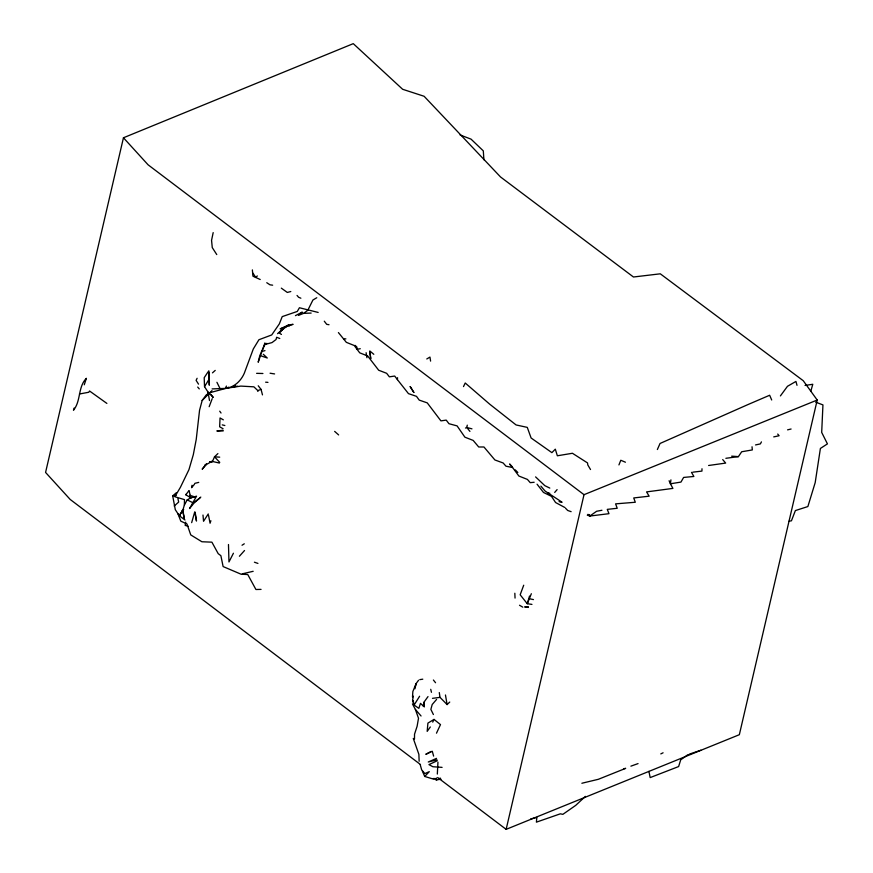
<?xml version="1.0" encoding="UTF-8"?>
<svg xmlns="http://www.w3.org/2000/svg" width="873" height="873" viewBox="0 0 873 873"><rect width="100%" height="100%" fill="white"/><g stroke="black" fill="none" stroke-linecap="round" stroke-linejoin="round"><path stroke-width="1.31" d="M414.489 739.082L414.533 734.204L417.119 726.249L418.505 718.25L415.373 709.422L412.438 703.922M208.887 372.094L209.291 385.2L208.789 370.774M701.99 468.757L701.947 471.093L692.802 472.173M252.373 269.899L252.941 276.195L260.209 279.513M185.011 520.013L179.292 515.714L182.817 510.214L184.367 505.085L184.498 499.629L174.829 496.726L180.384 487.363L188.961 469.619L193.304 454.713L196.229 439.446L199.557 410.234L202.165 400.478L206.29 394.88L209.891 392.686L225.55 388.485C234.259 387.23 240.817 381.152 244.287 373.273L253.301 348.971L258.932 339.728L271.71 334.948L279.338 323.905L282.219 316.615L297.278 311.443L299.428 307.743L318.165 312.436M419.149 761.267L418.876 754.348L413.278 738.427M534.156 482.267L530.238 482.66L527.423 479.419L518.878 476.036L512.571 467.524L505.98 466.204L503.154 462.985L494.904 459.962L483.948 446.987L478.71 446.987L473.166 440.407L464.905 437.187L457.092 425.893L448.962 423.711L446.223 420.109L440.92 420.873L427.257 402.879L419.215 400.096L416.508 396.353L408.466 393.636L397.422 379.635L397.542 377.703M412.503 697.003L412.853 691.536L416.083 683.624L418.549 680.263M437.329 774.067L437.951 762.162M670.933 479.866L670.409 483.784L672.908 488.4L646.566 491.903L649.141 496.18L633.733 497.948L635.293 502.259L615.596 503.863L617.222 508.272L607.27 509.374L608.972 513.684L589.832 516.041L587.278 515.168M185.72 522.141L185.174 525.382L188.361 526.419M191.995 485.257L191.591 487.691L194.537 484.199M412.656 699.72L413.387 696.185M467.273 425.151L466.782 427.475L469.936 431.404M414.959 688.786L416.083 683.624L415.493 685.621M84.266 384.797L86.383 378.315C77.762 386.914 81.124 401.034 73.474 410.223L74.15 408.051M437.657 777.527L506.144 829.35L739.344 734.706L817.215 400.041L803.247 380.715L660.304 273.816L633.46 277.003L500.535 176.968L424.103 96.27L402.649 89.286L353.27 43.65L123.453 137.77L45.571 472.435L70.2 499.465L420.47 764.519M506.144 829.35L584.015 494.685L817.215 400.041M259.554 356.621L258.19 362.23L264.901 342.936L264.901 344.508L259.827 355.497L267.269 358.006L263.308 354.285M424.169 702.11L424.343 706.901L423.23 705.951L424.158 701.947L428.01 696.599M244.527 550.525L239.398 556.243M191.667 522.643L194.734 511.894L196.49 521.05L195.192 512.342M810.766 391.377L812.785 384.273L805.048 385.451M529.507 596.084L527.281 603.723L531.952 604.4M210.884 520.745L210.066 523.233L208.516 515.266M531.341 593.727L527.281 603.723L520.155 594.786L523.713 585.216M213.176 232.611L211.561 240.348L212.27 247.594L216.755 254.567M209.16 406.698L212.215 398.645M618.935 464.916L620.801 460.267L625.428 462.21M657.369 449.519L660.043 443.473L747.735 404.668L769.648 395.251L771.699 399.987M212.095 388.921L225.343 388.387L226.434 386.073M197.112 378.282L196.109 380.377L198.531 384.153M463.498 386.597L465.222 383.007L489.655 404.134L516.096 424.955L527.281 427.377L531.1 437.984L551.889 452.64L555.315 449.169L557.356 455.782L572.437 453.273L587.529 462.93L587.802 464.949L590.519 469.532M432.735 722.124L434.034 719.407L440.483 724.601L436.489 733.178M233.429 553.231L228.966 561.939L228.475 544.512M761.442 441.891L760.361 443.91L755.549 444.935M184.367 505.085L187.182 499.891L190.838 497.817L196.534 496.18L189.55 508.544L193.85 503.274L200.812 497.075M210.971 394.476L213.252 397.422L208.003 392.053L204.522 386.663L209.378 378.718M419.618 696.25L414.086 705.057L418.844 708.352L420.48 703.354L423.23 705.951M182.566 510.498L184.378 518.715L182.817 510.214L179.292 515.714L175.309 509.712L172.69 495.864L176.401 492.688M208.254 513.935L203.551 521.279L202.983 515.048M208.134 371.756L204.206 377.693L204.522 386.663M725.867 458.303L738.405 456.623L741.679 451.756L752.319 449.933L752.035 446.769M194.646 496.792L190.838 497.817L185.84 494.795L186.418 493.965M430.324 726.969L427.181 731.367L427.912 723.095L434.034 719.407M780.407 395.916L787.479 386.292L795.936 381.446L797.005 385.32M205.581 464.949L202.176 469.216L206.454 464.218M554.693 492.427L557.105 489.622M436.587 699.426L432.2 704.522L430.869 709.378L433.39 714.529M202.165 400.478L211.975 390.613M283.398 328.586L279.349 333.126L281.455 334.435M185.84 494.795L188.972 490.593M422.412 771.154L424.725 776.457L429.298 771.656L424.845 773.565L421.67 769.899L420.208 764.65M217.901 453.6L214.518 456.819L212.674 460.999L204.828 465.385L206.497 463.803M439.283 692.562L440.014 697.385L447.107 704.566L449.748 702.045M257.317 275.944L255.724 277.45L253.006 273.205M585.412 796.372L575.733 805.353L562.867 814.345L560.346 813.822L536.404 822.159L536.84 817.423L530.729 818.939M181.824 511.174L183.679 509.461M277.549 333.693L283.256 328.543M212.466 372.858L215.227 370.403M174.207 506.013L178.681 502.062L177.939 498.69M281.313 330.54L288.581 324.963L289.225 325.88M295.445 315.633L302.298 312.098L298.435 315.415L303.651 313.342L307.798 310.297L312.927 300.006L316.768 297.737M688.066 754.567L680.7 759.837L678.627 766.559L650.178 777.592L648.912 771.361M587.966 514.317L589.832 516.041L596.608 511.272L601.944 510.269M199.797 498.156L193.14 502.837L187.182 499.891M242.028 545.243L244.287 543.803M426.777 358.967L429.953 357.079L430.596 361.106M266.876 343.34L264.901 344.508L272.016 342.587L276.043 339.521L276.643 337.273L279.775 338.484M431.087 751.478L425.806 754.316L432.288 751.271L433.619 756.116M660.796 753.901L663.087 752.799M288.581 324.963L280.124 328.892L293.099 324.32L289.716 324.8M437.242 760.765L428.938 764.606L432.888 766.734L442.087 767.367M465.484 428.054L466.782 427.475L471.966 428.85M436.533 758.375L428.272 761.998L437.002 759.816M225.889 388.354L240.784 386.095L253.879 386.826L257.808 390.58L261.06 389.402L262.478 394.88M630.895 766.156L638.054 763.602M225.343 388.387L228.813 387.176M689.343 754.13L700.877 750.213M235.492 385.746L231.705 387.023L237.489 386.226M438.748 778.661L440.516 778.17M290.796 291.527L287.315 292.444L281.324 288.145M261.431 351.557L264.977 350.64M194.875 483.336L198.749 482.387M787.566 429.854L791.091 429.014M242.312 573.834L253.17 571.302M209.695 461.904L212.084 461.381L219.418 463.05M773.729 436.893L779.109 435.747L777.712 434.045M623.737 768.72L625.668 768.349L598.332 779.305L581.865 783.256M79.487 393.985L88.817 392.25L89.537 390.995L106.877 403.413M360.276 348.731L356.992 349.244L354.285 345.533L346.341 342.336L338.408 332.569M419.782 679.63L422.794 679.183M708.603 465.495L725.67 463.083L722.702 459.58M789.148 521.126L791.429 520.832L795.379 510.574L807.874 506.547L815.196 482.594L820.402 448.449L827.429 443.877L821.689 432.419L822.944 404.908L815.644 402.137M432.495 698.335L440.014 697.385M222.899 430.236L216.853 430.967L223.215 430.935M172.69 495.864L176.073 495.46M441.018 779.273L437.002 779.753L434.798 778.4M209.76 462.09L212.292 461.948M528.438 606.768L524.684 606.931L528.143 607.422M303.651 313.342L311.148 313.069M261.049 589.384L255.92 589.504L247.757 574.532L241.101 574.216L223.117 566.566L220.88 555.697L218.195 553.646L211.899 542.166L201.892 541.751L190.751 534.909L186.964 523.964L180.82 521.17L178.027 514.001L180.329 515.223M343.569 338.888L345.883 338.877M256.618 373.338L262.915 373.502M549.783 493.234L547.535 493.158L549.652 494.369M219.712 457.157L214.518 456.819L219.767 462.395M731.661 456.153L738.405 456.623M265.643 382.188L267.956 382.385M272.649 285.187L269.964 284.805L266.756 282.71M270.073 373.229L274.591 373.928M329.001 324.712L326.709 324.341L324.287 321.188M528.994 598.649L533.468 599.598M222.255 424.878L224.852 425.511M193.446 496.431L189.834 495.329L190.838 497.817L189.157 491.106M424.725 776.457L433.335 779.076M559.069 501.571L561.306 502.313M254.414 562.201L257.928 563.412M571.128 511.676L567.69 510.465L565.529 508.228M562.125 502.248L545.014 490.997L540.9 486.13M460.071 134.944L471.038 139.134L483.293 150.865L483.926 159.781M300.869 298.206L298.61 297.267L297.038 295.445M549.804 488.083L544.807 485.65L535.596 476.898M433.226 778.421L436.675 780.211L436.424 777.996M564.809 507.486L555.566 502.51L551.474 496.344L543.486 492.459L537.07 484.199M223.052 428.698L219.647 426.821L220.04 417.96L223.335 419.848M519.522 605.251L522.807 607.182M584.015 494.685L148.083 164.801L123.453 137.77M373.808 354.318L369.825 350.968L370.763 358.716L369.792 352.125M334.654 431.393L338.637 434.929M355.136 345.392L356.926 347.138L356.992 349.244L359.731 352.834L367.686 355.988L378.675 370.228L386.641 373.306L389.391 376.852L394.683 376.045L397.422 379.635M512.004 466.477L509.592 464L512.571 467.524M515.31 469.903L517.82 472.5M415.373 709.422L421.059 715.991M197.702 387.077L199.273 388.911M433.39 680.012L435.551 682.73M258.233 385.779L261.06 389.402M219.712 411.194L221.033 413.016M691.492 472.326L693.871 476.472L683.624 477.433L680.962 482.082L670.409 483.784L669.1 480.728M216.919 382.298L220.007 388.496M208.68 394.312L208.003 392.053L209.498 400.554M589.406 514.568L589.832 516.041M430.738 689.321L431.458 692.311M445.459 694.984L447.107 704.566M366.114 352.692L366.922 357.701M257.808 390.58L257.884 391.442M514.83 593.247L515.048 598.081M413.213 701.019L412.525 700.168L414.086 705.057L413.213 701.019M413.846 392.435L410.201 386.619L413.846 392.435"/></g></svg>
